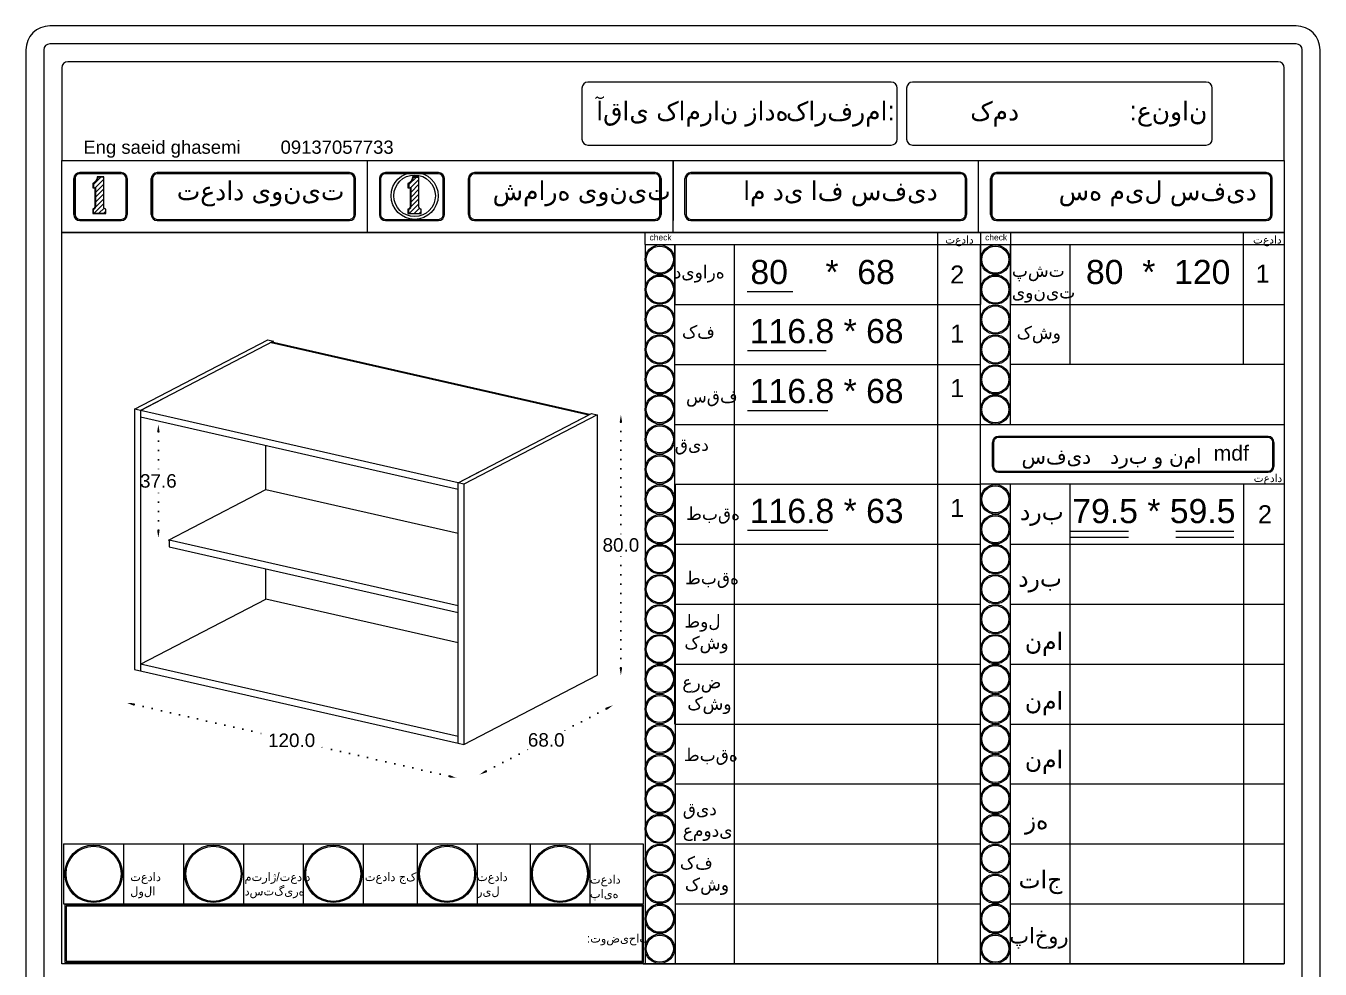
# Model space of a CAD drawing. Header units: inches. Extents: x 91 to 9019, y -381 to 2878.
# Drawn here: x 7148.4 to 7580.4, y 885.8 to 1200.6 of the extents above; entities that cross this region are included whole.
import ezdxf

# ---------------------------------------------------------------- set-up
doc = ezdxf.new("R2010")
doc.units = ezdxf.units.IN
doc.header["$MEASUREMENT"] = 0
doc.linetypes.add('ACAD_ISO07W100', pattern=[3, 0, -3])
doc.styles.get("Standard").update_dxf_attribs({"font": 'arial.ttf'})
doc.dimstyles.new('Copy of Standard', dxfattribs={"dimtxt": 4.5, "dimasz": 2.5, "dimexe": 0.18, "dimexo": 0.0625, "dimgap": 0.09, "dimtad": 0, "dimtih": 1, "dimtoh": 1, "dimdec": 1, "dimzin": 0, "dimdsep": 46, "dimtxsty": 'Standard', "dimcen": 0.09, "dimse1": 1, "dimse2": 1, "dimadec": 0, "dimazin": 0, "dimtfac": 1, "dimtdec": 1, "dimtix": 1, "dimtofl": 0, "dimtmove": 0, "dimatfit": 3, "dimfxl": 1, "dimtolj": 1, "dimtzin": 0, "dimarcsym": 0})

# ---------------------------------------------------------------- blocks, each defined once
blk = doc.blocks.new('*D151')
at = {"color": 0, "linetype": 'ACAD_ISO07W100', "lineweight": -2, "transparency": 16777216}
for p, q in [((7342.054258021484, 972.6455060193798), (7326.62534675423, 964.6279904244857)), ((7302.007121033736, 951.8353179400956), (7317.436032300991, 959.8528335349906))]:
    blk.add_line(p, q, dxfattribs=at)
at = {"color": 0, "transparency": 16777216}
for points in [[(7341.86213181212, 973.0152337986801), (7342.24638423085, 972.27577824008), (7344.272624697285, 973.7982632755693)], [(7301.814994824371, 952.2050457193959), (7302.199247243101, 951.4655901607957), (7299.788754357935, 950.6825606839066)]]:
    blk.add_solid(points, dxfattribs=at)
at = {"layer": 'Defpoints', "color": 0, "transparency": 16777216}
for p in [(7339.057829936814, 983.8336170811162, 105.7602461284727), (7294.573959597464, 960.7179144894535, 105.7602461284724), (7299.788754357935, 950.6825606839066)]:
    blk.add_point(p, dxfattribs=at)
at = {"color": 0, "lineweight": 20, "transparency": 16777216, "insert": (7322.03068952761, 962.2404119797379), "char_height": 4.5, "attachment_point": 5}
blk.add_mtext('\\A1;68.0', dxfattribs=at)
blk = doc.blocks.new('*D152')
at = {"color": 0, "linetype": 'ACAD_ISO07W100', "lineweight": -2, "transparency": 16777216}
for p, q in [((7184.512923944088, 974.0863541730309), (7229.596172827496, 963.8215171110123)), ((7289.605670005581, 950.1581781555672), (7244.522421122176, 960.4230152175851))]:
    blk.add_line(p, q, dxfattribs=at)
at = {"color": 0, "transparency": 16777216}
for points in [[(7184.605425823534, 974.4926231890904), (7184.420422064643, 973.680085156971), (7182.07530984773, 974.6413654497007)], [(7289.698171885026, 950.5644471716266), (7289.513168126135, 949.7519091395072), (7292.04328410194, 949.6031668788974)]]:
    blk.add_solid(points, dxfattribs=at)
at = {"layer": 'Defpoints', "color": 0, "transparency": 16777216}
for p in [(7184.605985343253, 985.7561130602569, 105.7602461284727), (7182.07530984773, 974.6413654497007), (7294.573959597464, 960.7179144894535, 105.7602461284724)]:
    blk.add_point(p, dxfattribs=at)
at = {"color": 0, "lineweight": 20, "transparency": 16777216, "insert": (7237.059296974835, 962.1222661642989), "char_height": 4.5, "attachment_point": 5}
blk.add_mtext('\\A1;120.0', dxfattribs=at)
blk = doc.blocks.new('*D153')
at = {"color": 0, "linetype": 'ACAD_ISO07W100', "lineweight": -2, "transparency": 16777216}
for p, q in [((7346.964794734098, 1068.28989760207), (7346.964794734098, 1029.699335786341)), ((7346.964794734098, 986.3336170811167), (7346.964794734098, 1024.924178896846))]:
    blk.add_line(p, q, dxfattribs=at)
at = {"color": 0, "transparency": 16777216}
for points in [[(7346.548128067431, 1068.28989760207), (7347.381461400765, 1068.28989760207), (7346.964794734098, 1070.78989760207)], [(7346.548128067431, 986.3336170811167), (7347.381461400765, 986.3336170811167), (7346.964794734098, 983.8336170811167)]]:
    blk.add_solid(points, dxfattribs=at)
at = {"layer": 'Defpoints', "color": 0, "transparency": 16777216}
for p in [(7339.057829936817, 1070.78989760207), (7346.964794734098, 1070.78989760207), (7339.057829936817, 983.8336170811167)]:
    blk.add_point(p, dxfattribs=at)
at = {"color": 0, "lineweight": 20, "transparency": 16777216, "insert": (7346.964794734096, 1027.311757341591), "char_height": 4.5, "attachment_point": 5}
blk.add_mtext('\\A1;80.0', dxfattribs=at)
blk = doc.blocks.new('*D157')
at = {"color": 0, "linetype": 'ACAD_ISO07W100', "lineweight": -2, "transparency": 16777216}
for p, q in [((7192.572781647297, 1065.095684082376), (7192.572781647297, 1051.07140753745)), ((7192.572781647297, 1032.268904525948), (7192.572781647297, 1046.293181070874))]:
    blk.add_line(p, q, dxfattribs=at)
at = {"color": 0, "transparency": 16777216}
for points in [[(7192.15611498063, 1065.095684082376), (7192.989448313964, 1065.095684082376), (7192.572781647297, 1067.595684082376)], [(7192.15611498063, 1032.268904525948), (7192.989448313964, 1032.268904525948), (7192.572781647297, 1029.768904525948)]]:
    blk.add_solid(points, dxfattribs=at)
at = {"layer": 'Defpoints', "color": 0, "transparency": 16777216}
for p in [(7192.474933319541, 1067.595684082376, 84.60819690277837), (7192.572781647297, 1067.595684082376), (7192.474933319541, 1029.768904525948, 84.60819690277837)]:
    blk.add_point(p, dxfattribs=at)
at = {"color": 0, "lineweight": 20, "transparency": 16777216, "insert": (7192.572781647295, 1048.68229430416), "char_height": 4.5, "attachment_point": 5}
blk.add_mtext('\\A1;37.6', dxfattribs=at)

msp = doc.modelspace()

# ---------------------------------------------------------------- hatches: boundary and pattern name
at = {"lineweight": 20}
h = msp.add_hatch(dxfattribs=at)
h.set_pattern_fill('ANSI31', color=256, scale=9.218650827886592, angle=9.032775295356387e-13)
h.set_pattern_definition([(45.00000000000089, (6425.093608996096, 1689.214058360792), (-0.8148213142237116, 0.8148213142236859), [])])
h.paths.add_polyline_path([(7174.859924636599, 1139.463460818051), (7174.769439919372, 1139.50631448228), (7174.684671408209, 1139.559589430475), (7174.606813839262, 1139.622534800021), (7174.536964545139, 1139.694263432381), (7174.476107989001, 1139.773764376808), (7174.425101889432, 1139.859917138787), (7174.384665131663, 1139.951507472397), (7174.355367635533, 1140.047244494025), (7174.337622322972, 1140.145778876206), (7174.331679298251, 1140.245721865189), (7174.331679298251, 1150.171278074999), (7172.469019905711, 1150.171278074999), (7172.441545184727, 1149.939361329001), (7172.394053367807, 1149.710702708581), (7172.326902600824, 1149.487026576951), (7172.240599281969, 1149.270019723322), (7172.135794242902, 1149.061318642458), (7172.013277840681, 1148.862497193531), (7171.873973997506, 1148.67505473131), (7171.718933233242, 1148.500404799204), (7171.54932474322, 1148.339864469443), (7171.366427581081, 1148.194644410744), (7171.171621013164, 1148.06583975841), (7170.966374117164, 1147.954421855677), (7170.966374117164, 1146.548192001274), (7171.371841126078, 1146.548192001274), (7171.680542892136, 1146.526084305732), (7171.680542892136, 1140.285055612386), (7171.667598074106, 1140.188598231298), (7171.644583743164, 1140.094036424782), (7171.611755002643, 1140.002418367195), (7171.569475744109, 1139.914759602785), (7171.518214613792, 1139.832031788847), (7171.458539817871, 1139.755151925345), (7171.391112824156, 1139.684972190389), (7171.316681030017, 1139.622270494228), (7171.236069477836, 1139.567741856476), (7171.150171709782, 1139.521990702131), (7171.059939863317, 1139.485524161807), (7170.966374117164, 1139.458746450416), (7170.966374117164, 1138.030408900471), (7175.052878894912, 1138.030408900471), (7175.052878894912, 1139.411277886099), (7174.954850258953, 1139.431632421757)])
h = msp.add_hatch(dxfattribs=at)
h.set_pattern_fill('ANSI31', color=256, scale=9.218650827886592, angle=9.032775295356387e-13)
h.set_pattern_definition([(45.00000000000089, (6530.317888262533, 1689.172634594582), (-0.8148213142237116, 0.8148213142236859), [])])
h.paths.add_polyline_path([(7280.084203903037, 1139.422037051841), (7279.993719185809, 1139.464890716069), (7279.908950674647, 1139.518165664265), (7279.831093105698, 1139.58111103381), (7279.761243811575, 1139.65283966617), (7279.700387255437, 1139.732340610598), (7279.649381155869, 1139.818493372577), (7279.608944398099, 1139.910083706186), (7279.579646901969, 1140.005820727816), (7279.561901589409, 1140.104355109995), (7279.555958564687, 1140.204298098979), (7279.555958564687, 1150.129854308788), (7277.693299172147, 1150.129854308788), (7277.665824451163, 1149.897937562791), (7277.618332634243, 1149.66927894237), (7277.551181867258, 1149.445602810741), (7277.464878548405, 1149.228595957112), (7277.36007350934, 1149.019894876248), (7277.237557107116, 1148.821073427321), (7277.09825326394, 1148.633630965099), (7276.943212499679, 1148.458981032994), (7276.773604009658, 1148.298440703232), (7276.590706847518, 1148.153220644533), (7276.395900279599, 1148.0244159922), (7276.1906533836, 1147.912998089466), (7276.1906533836, 1146.506768235063), (7276.596120392514, 1146.506768235063), (7276.904822158574, 1146.484660539521), (7276.904822158574, 1140.243631846175), (7276.891877340543, 1140.147174465088), (7276.868863009601, 1140.052612658571), (7276.83603426908, 1139.960994600984), (7276.793755010544, 1139.873335836575), (7276.74249388023, 1139.790608022636), (7276.682819084309, 1139.713728159134), (7276.615392090594, 1139.643548424179), (7276.540960296453, 1139.580846728018), (7276.46034874427, 1139.526318090265), (7276.374450976219, 1139.480566935921), (7276.284219129752, 1139.444100395596), (7276.1906533836, 1139.417322684204), (7276.1906533836, 1137.988985134261), (7280.277158161348, 1137.988985134261), (7280.277158161348, 1139.36985411989), (7280.179129525389, 1139.390208655546)])

# ---------------------------------------------------------------- linework, layer by layer
for p, q in [((7262.353712026641, 1131.61825227313), (7262.353712026641, 1155.61825227313)), ((7364.353712026641, 1131.61825227313), (7364.353712026641, 1155.61825227313)), ((7364.353712026641, 1155.61825227313), (7364.353712026641, 1135.61825227313)), ((7466.353712026641, 1131.61825227313), (7466.353712026641, 1155.61825227313)), ((7164.353712026641, 1137.61825227313), (7164.353712026641, 1149.61825227313)), ((7180.199876870614, 1151.61825227313), (7166.353712026641, 1151.61825227313)), ((7182.199876870614, 1149.61825227313), (7182.199876870614, 1137.61825227313)), ((7190.199876870614, 1137.61825227313), (7190.199876870614, 1149.61825227313)), ((7256.353712026641, 1151.61825227313), (7192.199876870614, 1151.61825227313)), ((7258.353712026641, 1137.61825227313), (7258.353712026641, 1149.61825227313)), ((7296.061690387469, 1137.61825227313), (7296.061690387469, 1149.61825227313)), ((7358.353712026641, 1151.61825227313), (7298.061690387469, 1151.61825227313)), ((7360.353712026641, 1149.61825227313), (7360.353712026641, 1137.61825227313)), ((7368.353712026641, 1137.61825227313), (7368.353712026641, 1149.61825227313)), ((7460.353712026641, 1151.61825227313), (7370.353712026641, 1151.61825227313)), ((7462.353712026641, 1149.61825227313), (7462.353712026641, 1137.61825227313)), ((7470.353712026641, 1137.61825227313), (7470.353712026641, 1149.61825227313)), ((7562.353712026641, 1151.61825227313), (7472.353712026641, 1151.61825227313)), ((7564.353712026641, 1137.61825227313), (7564.353712026641, 1149.61825227313)), ((7170.966374117164, 1147.954421855677), (7170.966374117164, 1146.548192001274)), ((7276.1906533836, 1147.912998089466), (7276.1906533836, 1146.506768235063)), ((7170.966374117164, 1138.030408900471), (7175.052878894912, 1138.030408900471)), ((7276.1906533836, 1137.988985134261), (7280.277158161348, 1137.988985134261)), ((7166.353712026641, 1135.61825227313), (7180.199876870614, 1135.61825227313)), ((7256.353712026641, 1135.61825227313), (7192.199876870614, 1135.61825227313)), ((7358.353712026641, 1135.61825227313), (7298.061690387469, 1135.61825227313)), ((7370.353712026641, 1135.61825227313), (7460.353712026641, 1135.61825227313)), ((7472.353712026641, 1135.61825227313), (7562.353712026641, 1135.61825227313)), ((7354.958975184505, 1131.582094789916), (7354.958975184505, 1127.582094789916)), ((7354.958975184505, 1127.582094789916), (7568.353712026641, 1127.582094789916)), ((7355.224975003192, 887.5820947899092), (7355.224975003192, 1127.582094789913)), ((7364.958975184505, 971.5820947899128), (7364.958975184505, 1127.582094789916)), ((7364.958975184505, 967.5820947899165), (7364.958975184505, 1127.582094789916)), ((7364.958975184505, 1127.582094789916), (7364.958975184505, 1107.582094789916)), ((7384.769357683283, 1127.582094789916), (7384.769357683283, 887.5820947899092)), ((7452.784616634628, 887.5820947899092), (7452.784616634628, 1131.582094789916)), ((7466.958975184505, 1131.582094789916), (7466.958975184505, 1107.582094789916)), ((7466.958975184505, 971.5820947899165), (7466.958975184505, 1127.582094789916)), ((7466.958975184505, 887.5820947899092), (7466.958975184505, 1127.582094789916)), ((7476.958975184505, 1131.582094789916), (7476.958975184505, 1107.582094789916)), ((7476.958975184505, 1087.582094789916), (7476.958975184505, 1127.582094789916)), ((7476.958975184505, 1067.582094789916), (7476.958975184505, 1127.582094789916)), ((7476.958975184505, 1067.582094789916), (7476.958975184505, 1127.582094789916)), ((7476.958975184505, 1127.582094789916), (7476.958975184505, 1107.582094789916)), ((7496.769357683283, 1127.582094789916), (7496.769357683283, 1087.582094789916)), ((7554.74052919299, 1087.582094789916), (7554.74052919299, 1131.582094789916)), ((7554.740529193039, 1087.582094789916), (7554.740529193039, 1131.582094789916)), ((7389.055817626439, 1111.974477647776), (7404.385199179233, 1111.974477647776)), ((7364.958975184505, 1107.582094789916), (7466.958975184505, 1107.582094789916)), ((7476.958975184505, 1107.582094789916), (7568.353712026641, 1107.582094789916)), ((7229.089855682603, 1095.828096172872, 105.7602461284731), (7231.044841891566, 1095.382972642725, 105.7602461284727)), ((7389.180100467573, 1092.248065805821), (7415.520841879785, 1092.248065805821)), ((7364.958975184505, 1087.582094789916), (7466.958975184505, 1087.582094789916)), ((7568.353712026641, 1087.582094789916), (7476.958975184505, 1087.582094789916)), ((7568.353712026641, 1087.582094789916), (7548.958975184505, 1087.582094789916)), ((7389.180100467573, 1072.248065805821), (7416.006547199482, 1072.248065805821)), ((7364.958975184505, 1067.582094789916), (7568.353712026641, 1067.582094789916)), ((7562.958975184505, 1063.582094789916), (7472.958975184505, 1063.582094789916)), ((7470.958975184505, 1053.582094789916), (7470.958975184505, 1061.582094789916)), ((7564.958975184505, 1061.582094789916), (7564.958975184505, 1053.582094789916)), ((7564.958975184536, 1061.582094789916), (7564.958975184536, 1053.582094789916)), ((7562.958975184505, 1051.582094789916), (7472.958975184505, 1051.582094789916)), ((7364.958975184505, 1047.582094789916), (7466.958975184505, 1047.582094789916)), ((7365.224975003192, 887.5820947899092), (7365.224975003192, 1047.582094789913)), ((7568.353712026641, 1047.582094789916), (7466.958975184505, 1047.582094789916)), ((7476.958975184505, 887.5820947899128), (7476.958975184505, 1047.582094789916)), ((7496.769357683283, 1047.582094789916), (7496.769357683283, 947.5820947899165)), ((7554.74052919299, 1047.582094789916), (7554.74052919299, 887.5820947899092)), ((7196.198410649908, 1028.947736775284, 105.7602461284732), (7196.198410649908, 1026.746311951969, 105.7602461284729)), ((7389.180100467574, 1032.248065805821), (7416.006547199483, 1032.248065805821)), ((7497.048760494243, 1031.974477647778), (7516.385199179233, 1031.974477647777)), ((7497.048760494239, 1029.957211903148), (7516.385199179233, 1029.957211903148)), ((7532.223090123789, 1031.974477647778), (7551.559528808779, 1031.974477647777)), ((7532.223090123785, 1029.957211903148), (7551.559528808779, 1029.957211903148)), ((7364.958975184505, 1027.582094789916), (7466.958975184505, 1027.582094789916)), ((7364.958975184505, 1027.582094789916), (7384.769357683283, 1027.582094789916)), ((7364.958975184505, 1027.582094789913), (7466.958975184505, 1027.582094789913)), ((7433.47182272622, 1027.582094789916), (7466.958975184505, 1027.582094789916)), ((7476.958975184505, 1027.582094789916), (7568.353712026641, 1027.582094789916)), ((7496.769357683283, 1027.582094789916), (7496.769357683283, 927.5820947899128)), ((7364.958975184505, 1007.582094789916), (7384.769357683283, 1007.582094789916)), ((7364.958975184505, 1007.582094789913), (7466.958975184505, 1007.582094789916)), ((7476.958975184505, 1007.582094789916), (7568.353712026641, 1007.582094789916)), ((7476.958975184505, 1007.582094789916), (7568.353712026641, 1007.582094789916)), ((7496.769357683283, 1007.582094789913), (7496.769357683283, 907.5820947899128)), ((7364.958975184505, 987.5820947899128), (7466.958975184505, 987.5820947899128)), ((7476.958975184505, 987.5820947899128), (7568.353712026641, 987.5820947899128)), ((7496.769357683283, 987.5820947899128), (7496.769357683283, 887.5820947899128)), ((7364.958975184505, 967.5820947899128), (7466.958975184505, 967.5820947899128)), ((7452.784616634628, 967.5820947899165), (7466.958975184505, 967.5820947899165)), ((7476.958975184505, 967.5820947899165), (7568.353712026641, 967.5820947899165)), ((7364.958975184505, 947.5820947899128), (7466.958975184505, 947.5820947899128)), ((7452.784616634628, 947.5820947899128), (7466.958975184505, 947.5820947899128)), ((7476.958975184505, 947.5820947899128), (7568.353712026641, 947.5820947899128)), ((7476.958975184505, 947.5820947899128), (7568.353712026641, 947.5820947899165)), ((7160.958975184505, 927.5820947899128), (7354.340358305635, 927.5820947899165)), ((7160.958975184505, 927.5820947899128), (7160.958975184505, 907.5820947899128)), ((7180.958975184505, 927.5820947899128), (7180.958975184505, 907.5820947899128)), ((7200.958975184505, 927.5820947899128), (7200.958975184505, 907.5820947899128)), ((7220.958975184505, 927.5820947899165), (7220.958975184505, 907.5820947899128)), ((7240.958975184505, 927.5820947899165), (7240.958975184505, 907.5820947899128)), ((7260.958975184505, 927.5820947899128), (7260.958975184505, 907.5820947899128)), ((7278.949002339767, 927.5820947899128), (7278.949002339767, 907.5820947899128)), ((7298.949002339767, 927.5820947899128), (7298.949002339767, 907.5820947899128)), ((7316.629808534199, 927.5820947899128), (7316.629808534199, 907.5820947899128)), ((7336.629808534199, 927.5820947899165), (7336.629808534199, 907.5820947899128)), ((7354.340358305635, 927.5820947899128), (7354.340358305635, 907.5820947899092)), ((7354.340358305635, 927.5820947899165), (7354.340358305635, 907.5820947899128)), ((7364.958975184505, 927.5820947899128), (7466.958975184505, 927.5820947899128)), ((7364.958975184505, 927.5820947899128), (7466.958975184505, 927.5820947899128)), ((7452.784616634628, 927.5820947899128), (7466.958975184505, 927.5820947899128)), ((7476.958975184505, 927.5820947899128), (7568.353712026641, 927.5820947899128)), ((7476.958975184505, 927.5820947899128), (7568.353712026641, 927.5820947899128)), ((7160.958975184505, 907.5820947899128), (7354.340358305635, 907.5820947899128)), ((7364.958975184505, 907.5820947899092), (7466.958975184505, 907.5820947899128)), ((7364.958975184505, 907.5820947899092), (7466.958975184505, 907.5820947899092)), ((7452.784616634628, 907.5820947899128), (7466.958975184505, 907.5820947899128)), ((7476.958975184505, 907.5820947899092), (7568.353712026641, 907.5820947899092)), ((7476.958975184505, 907.5820947899128), (7568.353712026641, 907.5820947899128)), ((7354.353712026641, 887.5820947899165), (7160.353712026641, 887.5820947899165)), ((7354.353712026641, 887.5820947899128), (7466.353712026641, 887.5820947899128)), ((7354.353712026641, 887.5820947899128), (7568.353712026641, 887.5820947899165)), ((7354.958975184505, 887.5820947899092), (7466.958975184505, 887.5820947899092))]:
    msp.add_line(p, q, dxfattribs=at)
at = {"linetype": 'Continuous', "lineweight": 20, "extrusion": (2.775557561562891e-16, 0.9389806015033597, 0.3439701004453568)}
for p, q in [((7184.605985343253, 1072.712393581211, 105.7602461284728), (7229.089855682603, 1095.828096172872, 105.7602461284731)), ((7231.044841891566, 1095.382972642725, 105.7602461284727), (7186.560971552215, 1072.267270051063, 105.7602461284726)), ((7336.294046085313, 1070.814735630551, 105.7602461284733), (7230.236044249032, 1094.962687141058, 105.7602461284732)), ((7230.236044249032, 1094.962687141058, 105.760246128473), (7336.294046085313, 1070.814735630551, 105.7602461284732)), ((7230.478683541791, 1095.088772791558, 105.7602461284728), (7336.536685378072, 1070.94082128105, 105.7602461284727)), ((7186.560971552215, 1072.267270051063, 105.7602461284733), (7193.840150335018, 1076.049839566062, 105.7602461284732)), ((7186.560971552215, 1072.267270051063, 105.7602461284731), (7184.605985343253, 1072.712393581211, 105.7602461284729)), ((7184.605985343253, 1072.712393581211, 105.7602461284728), (7184.605985343253, 985.7561130602571, 105.7602461284727)), ((7186.560971552215, 1072.267270051063, 105.7602461284731), (7186.560971552215, 985.3109895301095, 105.760246128473)), ((7292.618973388497, 1048.119318540555, 105.7602461284732), (7186.560971552215, 1072.267270051063, 105.7602461284734)), ((7186.560971552215, 1072.267270051063, 105.7602461284733), (7186.560971552215, 1070.065845227748, 105.7602461284732)), ((7186.560971552215, 1070.065845227748, 105.7602461284731), (7292.618973388497, 1045.91789371724, 105.7602461284729)), ((7292.618973388497, 1048.119318540555, 105.760246128473), (7337.102843727851, 1071.235021132217, 105.7602461284731)), ((7339.057829936814, 1070.78989760207, 105.7602461284728), (7294.573959597463, 1047.674195010408, 105.7602461284727)), ((7329.014867302511, 1067.032166115551, 105.7602461284729), (7336.294046085313, 1070.814735630551, 105.760246128473)), ((7336.536685378072, 1070.94082128105, 105.7602461284727), (7336.294046085313, 1070.814735630551, 105.760246128473)), ((7337.102843727851, 1071.235021132217, 105.7602461284728), (7339.057829936814, 1070.78989760207, 105.7602461284727)), ((7339.057829936814, 1070.78989760207, 105.7602461284728), (7339.057829936814, 983.8336170811162, 105.760246128473)), ((7228.433031122097, 1045.842572433231, 105.7602461284726), (7228.433031122098, 1060.532151903038, 105.7602461284727)), ((7292.618973388497, 1048.119318540555, 105.7602461284732), (7299.898152171299, 1051.901888055554, 105.7602461284732)), ((7196.005239989957, 1028.99171908354, 105.7602461284732), (7228.433031122097, 1045.842572433231, 105.7602461284728)), ((7228.433031122098, 1045.842572433231, 105.7602461284728), (7292.618973388497, 1031.228314247434, 105.7602461284729)), ((7294.573959597463, 1047.674195010408, 105.7602461284728), (7292.618973388497, 1048.119318540555, 105.7602461284731)), ((7292.6189733885, 961.1630380196011, 105.7602461284729), (7292.618973388497, 1048.119318540555, 105.7602461284727)), ((7292.618973388497, 1045.91789371724, 105.7602461284729), (7292.618973388497, 1048.119318540555, 105.760246128473)), ((7294.573959597463, 1047.674195010408, 105.7602461284728), (7294.573959597463, 960.7179144894535, 105.760246128473)), ((7186.560971552215, 1030.990554613902, 105.7602461284732), (7186.560971552215, 1028.789129790586, 105.760246128473)), ((7292.618973388499, 1006.994097886051, 105.760246128473), (7196.198410649908, 1028.947736775284, 105.7602461284732)), ((7196.198410649908, 1026.746311951969, 105.7602461284729), (7292.618973388499, 1004.792673062737, 105.7602461284727)), ((7228.433031122098, 1009.270909478376, 105.7602461284725), (7228.433031122096, 1019.406931248534, 105.7602461284725)), ((7186.560971552215, 987.5124143534249, 105.760246128473), (7228.433031122098, 1009.270909478376, 105.7602461284725)), ((7292.6189733885, 994.6566512925783, 105.7602461284728), (7228.433031122098, 1009.270909478375, 105.7602461284729)), ((7184.605985343253, 985.7561130602571, 105.7602461284727), (7292.618973388497, 961.1630380196011, 105.7602461284724)), ((7292.618973388497, 963.3644628429156, 105.7602461284733), (7186.560971552215, 987.512414353424, 105.7602461284734)), ((7294.573959597463, 960.7179144894535, 105.7602461284726), (7339.057829936814, 983.8336170811162, 105.7602461284727)), ((7292.618973388497, 961.163038019602, 105.7602461284727), (7294.573959597463, 960.7179144894535, 105.7602461284724))]:
    msp.add_line(p, q, dxfattribs=at)
at = {"lineweight": 20}
for points in [[(7156.353712026641, 594.5840999802058), (7572.353712026641, 594.5840999802058, 0.4142135623730951), (7580.353712026641, 602.5840999802058), (7580.353712026641, 1192.584099980206, 0.4142135623730951), (7572.353712026641, 1200.584099980206), (7156.353712026641, 1200.584099980206, 0.4142135623730951), (7148.353712026641, 1192.584099980206), (7148.353712026641, 602.5840999802058, 0.4142135623730951)], [(7572.353712026641, 600.5840999802058, 0.4142135623730951), (7574.353712026641, 602.5840999802058), (7574.353712026641, 1192.584099980206, 0.414213562373095), (7572.353712026641, 1194.584099980206), (7156.353712026641, 1194.584099980206, 0.414213562373095), (7154.353712026641, 1192.584099980206), (7154.353712026641, 602.5840999802058, 0.414213562373095), (7156.353712026641, 600.5840999802058)], [(7439.203423280749, 1179.83036687506, 0.4142135623730951), (7437.203423280749, 1181.83036687506), (7335.961628657649, 1181.83036687506, 0.4142135623730951), (7333.961628657649, 1179.83036687506), (7333.961628657649, 1162.79286687506, 0.4142135623730951), (7335.961628657649, 1160.79286687506), (7437.203423280749, 1160.79286687506, 0.4142135623730951), (7439.203423280749, 1162.79286687506)], [(7444.336628657649, 1160.79286687506), (7542.336628657649, 1160.79286687506, 0.414213562373095), (7544.336628657649, 1162.79286687506), (7544.336628657649, 1179.83036687506, 0.414213562373095), (7542.336628657649, 1181.83036687506), (7444.336628657649, 1181.83036687506, 0.4142135623730951), (7442.336628657649, 1179.83036687506), (7442.336628657649, 1162.79286687506, 0.414213562373095)], [(7544.336628657649, 1179.83036687506, 0.4142135623730951), (7542.336628657649, 1181.83036687506), (7444.336628657649, 1181.83036687506, 0.4142135623730951), (7442.336628657649, 1179.83036687506), (7442.336628657649, 1162.79286687506, 0.4142135623730951), (7444.336628657649, 1160.79286687506), (7542.336628657649, 1160.79286687506, 0.4142135623730951), (7544.336628657649, 1162.79286687506)], [(7182.199876870614, 1149.61825227313, 0.4142135623730951), (7180.199876870614, 1151.61825227313), (7166.353712026641, 1151.61825227313, 0.4142135623730951), (7164.353712026641, 1149.61825227313), (7164.353712026641, 1137.61825227313, 0.4142135623730951), (7166.353712026641, 1135.61825227313), (7180.199876870614, 1135.61825227313, 0.4142135623730951), (7182.199876870614, 1137.61825227313)], [(7181.799876870617, 1149.61825227313, 0.4142135623730827), (7180.199876870614, 1151.21825227313), (7166.353712026641, 1151.21825227313, 0.4142135623730827), (7164.753712026642, 1149.61825227313), (7164.753712026642, 1137.61825227313, 0.4142135623730827), (7166.353712026641, 1136.018252273129), (7180.199876870614, 1136.018252273129, 0.4142135623730827), (7181.799876870617, 1137.61825227313)], [(7258.353712026641, 1149.61825227313, 0.4142135623730951), (7256.353712026641, 1151.61825227313), (7192.199876870614, 1151.61825227313, 0.4142135623730951), (7190.199876870614, 1149.61825227313), (7190.199876870614, 1137.61825227313, 0.4142135623730951), (7192.199876870614, 1135.61825227313), (7256.353712026641, 1135.61825227313, 0.4142135623730951), (7258.353712026641, 1137.61825227313)], [(7257.953712026643, 1149.61825227313, 0.4142135623730827), (7256.353712026641, 1151.21825227313), (7192.199876870614, 1151.21825227313, 0.4142135623730827), (7190.599876870616, 1149.61825227313), (7190.599876870616, 1137.61825227313, 0.4142135623730827), (7192.199876870614, 1136.018252273129), (7256.353712026641, 1136.018252273129, 0.4142135623730827), (7257.953712026643, 1137.61825227313)], [(7288.061690387469, 1149.61825227313, 0.4142135623730951), (7286.061690387469, 1151.61825227313), (7268.353712026641, 1151.61825227313, 0.4142135623730951), (7266.353712026641, 1149.61825227313), (7266.353712026641, 1137.61825227313, 0.4142135623730909), (7268.353712026641, 1135.61825227313), (7286.061690387469, 1135.61825227313, 0.4142135623730992), (7288.061690387469, 1137.61825227313)], [(7287.661690387471, 1149.61825227313, 0.4142135623730827), (7286.061690387469, 1151.21825227313), (7268.353712026641, 1151.21825227313, 0.4142135623730827), (7266.753712026642, 1149.61825227313), (7266.753712026642, 1137.61825227313, 0.4142135623730827), (7268.353712026641, 1136.018252273129), (7286.061690387469, 1136.018252273129, 0.4142135623731034), (7287.661690387471, 1137.61825227313)], [(7360.353712026641, 1149.61825227313, 0.4142135623730951), (7358.353712026641, 1151.61825227313), (7298.061690387469, 1151.61825227313, 0.4142135623730951), (7296.061690387469, 1149.61825227313), (7296.061690387469, 1137.61825227313, 0.4142135623730971), (7298.061690387469, 1135.61825227313), (7358.353712026641, 1135.61825227313, 0.4142135623730929), (7360.353712026641, 1137.61825227313)], [(7359.953712026643, 1149.61825227313, 0.4142135623730827), (7358.353712026641, 1151.21825227313), (7298.061690387469, 1151.21825227313, 0.4142135623730827), (7296.46169038747, 1149.61825227313), (7296.46169038747, 1137.61825227313, 0.4142135623730827), (7298.061690387469, 1136.018252273129), (7358.353712026641, 1136.018252273129, 0.4142135623730827), (7359.953712026643, 1137.61825227313)], [(7461.953712026643, 1149.61825227313, 0.4142135623730827), (7460.353712026641, 1151.218252273129), (7370.353712026641, 1151.218252273129, 0.4142135623730827), (7368.753712026642, 1149.61825227313), (7368.753712026642, 1137.61825227313, 0.4142135623730827), (7370.353712026641, 1136.018252273129), (7460.353712026641, 1136.018252273129, 0.4142135623731034), (7461.95371202664, 1137.61825227313)], [(7564.353712026641, 1149.61825227313, 0.414213562373106), (7562.353712026641, 1151.61825227313), (7472.353712026641, 1151.61825227313, 0.4142135623730951), (7470.353712026641, 1149.61825227313), (7470.353712026641, 1137.61825227313, 0.4142135623730951), (7472.353712026641, 1135.61825227313), (7562.353712026641, 1135.61825227313, 0.414213562373084), (7564.353712026641, 1137.61825227313)], [(7563.953712026643, 1149.61825227313, 0.4142135623730827), (7562.353712026641, 1151.218252273129), (7472.353712026641, 1151.218252273129, 0.4142135623730827), (7470.753712026642, 1149.61825227313), (7470.753712026642, 1137.61825227313, 0.4142135623730827), (7472.353712026641, 1136.018252273129), (7562.353712026641, 1136.018252273129, 0.4142135623731034), (7563.95371202664, 1137.61825227313)], [(7564.958975184505, 1061.582094789916, 0.4142135623730945), (7562.958975184505, 1063.582094789916), (7472.958975184505, 1063.582094789916, 0.4142135623730951), (7470.958975184505, 1061.582094789916), (7470.958975184505, 1053.582094789916, 0.414213562373095), (7472.958975184505, 1051.582094789916), (7562.958975184505, 1051.582094789916, 0.4142135623730951), (7564.958975184505, 1053.582094789916)], [(7564.558975184482, 1061.582094789916, 0.4142135623730827), (7562.958975184505, 1063.182094789915), (7472.958975184505, 1063.182094789915, 0.4142135623730827), (7471.358975184528, 1061.582094789916), (7471.358975184528, 1053.582094789916, 0.4142135623730827), (7472.958975184505, 1051.982094789914), (7562.958975184505, 1051.982094789914, 0.4142135623730827), (7564.558975184482, 1053.582094789916)]]:
    msp.add_lwpolyline(points, format="xyb", close=True, dxfattribs=at)
for points in [[(7568.353712026641, 1155.61825227313), (7568.353712026641, 1186.584099980206, 0.414213562373095), (7566.353712026641, 1188.584099980206), (7162.353712026641, 1188.584099980206, 0.414213562373095), (7160.353712026641, 1186.584099980206), (7160.353712026641, 1155.61825227313)], [(7439.203423280749, 1179.83036687506, 0.4142135623730951), (7437.203423280749, 1181.83036687506), (7335.961628657649, 1181.83036687506, 0.414213562373095), (7333.961628657649, 1179.83036687506), (7333.961628657649, 1162.79286687506, 0.414213562373095), (7335.961628657649, 1160.79286687506), (7437.203423280749, 1160.79286687506, 0.414213562373095), (7439.203423280749, 1162.79286687506), (7439.203423280749, 1179.83036687506)]]:
    msp.add_lwpolyline(points, format="xyb", dxfattribs=at)
for points in [[(7160.353712026641, 1155.61825227313), (7568.353712026641, 1155.61825227313), (7568.353712026641, 1131.582094789916), (7160.353712026641, 1131.582094789916)], [(7160.353712026641, 1131.582094789916), (7568.353712026641, 1131.582094789916), (7568.353712026641, 887.5820947899138), (7160.353712026641, 887.5820947899138)], [(7354.558975184482, 907.182094789915), (7161.358975184528, 907.1820947899114), (7161.358975184528, 887.9820947899143), (7354.558975184482, 887.9820947899143)], [(7354.158975184459, 906.7820947899136), (7161.758975184552, 906.7820947899136), (7161.758975184552, 888.3820947899158), (7354.158975184459, 888.3820947899158)]]:
    msp.add_lwpolyline(points, close=True, dxfattribs=at)
for points in [[(7170.650641529417, 1137.968878692779), (7175.052878894912, 1137.968878692779), (7175.052878894912, 1138.030408900471), (7175.052878894912, 1139.4112778861), (7174.954850258953, 1139.431632421757), (7174.859924636599, 1139.463460818051), (7174.769439919372, 1139.50631448228), (7174.684671408209, 1139.559589430476), (7174.606813839262, 1139.622534800022), (7174.536964545139, 1139.694263432381), (7174.476107989001, 1139.773764376809), (7174.425101889432, 1139.859917138787), (7174.384665131663, 1139.951507472398), (7174.355367635533, 1140.047244494025), (7174.337622322972, 1140.145778876206), (7174.331679298251, 1140.24572186519), (7174.331679298251, 1150.171278074999), (7174.331679298251, 1150.229271836004), (7172.168080508272, 1150.229271836004), (7172.140335305197, 1149.995071924815), (7172.092375942637, 1149.764162214675), (7172.024564092328, 1149.538284044743), (7171.937411137831, 1149.319140810265), (7171.83157431809, 1149.108385116911), (7171.707851771032, 1148.907606318119), (7171.567176514662, 1148.718318529449), (7171.410609410963, 1148.541949210312), (7171.239331165707, 1148.379828399196), (7171.054633424515, 1148.233178683568), (7170.857909032282, 1148.103105980075), (7170.650641529417, 1147.990591194595), (7170.650641529417, 1146.548192001274), (7170.966374117164, 1146.548192001274), (7171.371841126078, 1146.548192001274), (7171.371841126078, 1140.24572186519), (7171.358768869395, 1140.148314884133), (7171.335527967844, 1140.052822139127), (7171.302376036179, 1139.96030212356), (7171.259680548403, 1139.871780379469), (7171.207914764454, 1139.788238129883), (7171.147652484364, 1139.710601402415), (7171.079561687933, 1139.639730764664), (7171.004397130491, 1139.576411785221), (7170.922991976757, 1139.521346326002), (7170.836248565611, 1139.475144762428), (7170.745128408082, 1139.438319217689), (7170.650641529417, 1139.4112778861), (7170.650641529417, 1137.968878692779), (7170.966374117164, 1138.030408900471), (7170.966374117164, 1139.458746450416), (7171.059939863317, 1139.485524161807), (7171.150171709782, 1139.521990702132), (7171.236069477836, 1139.567741856476), (7171.316681030017, 1139.622270494228), (7171.391112824156, 1139.684972190389), (7171.458539817871, 1139.755151925346), (7171.518214613792, 1139.832031788847), (7171.569475744109, 1139.914759602786), (7171.611755002643, 1140.002418367195), (7171.644583743164, 1140.094036424782), (7171.667598074106, 1140.188598231298), (7171.680542892136, 1140.285055612386), (7171.680542892136, 1146.526084305732), (7171.371841126078, 1146.548192001274)], [(7170.650641529417, 1147.990591194595), (7170.966374117164, 1147.954421855677), (7171.171621013164, 1148.065839758411), (7171.366427581081, 1148.194644410744), (7171.54932474322, 1148.339864469443), (7171.718933233242, 1148.500404799204), (7171.873973997506, 1148.67505473131), (7172.013277840681, 1148.862497193531), (7172.135794242902, 1149.061318642458), (7172.240599281969, 1149.270019723322), (7172.326902600824, 1149.487026576951), (7172.394053367807, 1149.710702708581), (7172.441545184727, 1149.939361329001), (7172.469019905711, 1150.171278074999)], [(7172.168080508272, 1150.229271836004), (7172.469019905711, 1150.171278074999), (7174.331679298251, 1150.171278074999)], [(7275.874920795854, 1137.92745492657), (7280.277158161348, 1137.92745492657), (7280.277158161348, 1137.988985134261), (7280.277158161348, 1139.36985411989), (7280.179129525389, 1139.390208655546), (7280.084203903037, 1139.422037051841), (7279.993719185809, 1139.464890716069), (7279.908950674647, 1139.518165664265), (7279.831093105698, 1139.58111103381), (7279.761243811575, 1139.65283966617), (7279.700387255437, 1139.732340610598), (7279.649381155869, 1139.818493372577), (7279.608944398099, 1139.910083706186), (7279.579646901969, 1140.005820727816), (7279.561901589409, 1140.104355109995), (7279.555958564687, 1140.204298098979), (7279.555958564687, 1150.129854308788), (7279.555958564687, 1150.187848069794), (7277.392359774708, 1150.187848069794), (7277.364614571633, 1149.953648158605), (7277.316655209071, 1149.722738448464), (7277.248843358761, 1149.496860278532), (7277.161690404267, 1149.277717044054), (7277.055853584526, 1149.066961350701), (7276.932131037468, 1148.866182551908), (7276.791455781097, 1148.676894763239), (7276.634888677397, 1148.500525444102), (7276.463610432143, 1148.338404632986), (7276.278912690951, 1148.191754917357), (7276.082188298717, 1148.061682213865), (7275.874920795854, 1147.949167428385), (7275.874920795854, 1146.506768235063), (7276.1906533836, 1146.506768235063), (7276.596120392514, 1146.506768235063), (7276.596120392514, 1140.204298098979), (7276.583048135831, 1140.106891117922), (7276.559807234279, 1140.011398372917), (7276.526655302617, 1139.91887835735), (7276.483959814838, 1139.830356613259), (7276.43219403089, 1139.746814363674), (7276.371931750799, 1139.669177636205), (7276.303840954371, 1139.598306998454), (7276.228676396927, 1139.534988019011), (7276.147271243191, 1139.479922559792), (7276.060527832048, 1139.433720996217), (7275.969407674517, 1139.39689545148), (7275.874920795854, 1139.36985411989), (7275.874920795854, 1137.92745492657), (7276.1906533836, 1137.988985134261), (7276.1906533836, 1139.417322684204), (7276.284219129752, 1139.444100395598), (7276.374450976219, 1139.480566935923), (7276.46034874427, 1139.526318090265), (7276.540960296453, 1139.580846728018), (7276.615392090594, 1139.643548424179), (7276.682819084309, 1139.713728159134), (7276.74249388023, 1139.790608022638), (7276.793755010544, 1139.873335836575), (7276.83603426908, 1139.960994600984), (7276.868863009601, 1140.052612658571), (7276.891877340543, 1140.147174465088), (7276.904822158574, 1140.243631846176), (7276.904822158574, 1146.484660539523), (7276.596120392514, 1146.506768235063)], [(7275.874920795854, 1147.949167428385), (7276.1906533836, 1147.912998089466), (7276.395900279599, 1148.0244159922), (7276.590706847518, 1148.153220644533), (7276.773604009658, 1148.298440703232), (7276.943212499679, 1148.458981032994), (7277.09825326394, 1148.633630965099), (7277.237557107116, 1148.821073427321), (7277.36007350934, 1149.019894876248), (7277.464878548405, 1149.228595957112), (7277.551181867258, 1149.445602810741), (7277.618332634243, 1149.66927894237), (7277.665824451163, 1149.897937562791), (7277.693299172147, 1150.129854308788)], [(7277.392359774708, 1150.187848069794), (7277.693299172147, 1150.129854308788), (7279.555958564687, 1150.129854308788)]]:
    msp.add_lwpolyline(points, dxfattribs=at)
for centre, radius in [((7278.105997275145, 1143.87621260834), 7.857960335210469), ((7278.105997275145, 1143.87621260834), 6.93609525242181), ((7359.958975184505, 1122.582094789916), 4.91577021495541), ((7359.958975184505, 1122.582094789916), 4.51577021495541), ((7471.958975184505, 1122.582094789916), 4.91577021495541), ((7471.958975184505, 1122.582094789916), 4.51577021495541), ((7359.958975184505, 1112.582094789916), 4.91577021495541), ((7359.958975184505, 1112.582094789916), 4.51577021495541), ((7471.958975184505, 1112.582094789916), 4.91577021495541), ((7471.958975184505, 1112.582094789916), 4.51577021495541), ((7359.958975184505, 1102.582094789916), 4.91577021495541), ((7359.958975184505, 1102.582094789916), 4.51577021495541), ((7471.958975184505, 1102.582094789916), 4.91577021495541), ((7471.958975184505, 1102.582094789916), 4.51577021495541), ((7359.958975184505, 1092.582094789916), 4.91577021495541), ((7471.958975184505, 1092.582094789916), 4.91577021495541), ((7359.958975184505, 1092.582094789916), 4.51577021495541), ((7471.958975184505, 1092.582094789916), 4.51577021495541), ((7359.958975184505, 1082.582094789916), 4.91577021495541), ((7359.958975184505, 1082.582094789916), 4.51577021495541), ((7471.958975184505, 1082.582094789916), 4.91577021495541), ((7471.958975184505, 1082.582094789916), 4.51577021495541), ((7359.958975184505, 1072.582094789916), 4.91577021495541), ((7359.958975184505, 1072.582094789916), 4.51577021495541), ((7471.958975184505, 1072.582094789916), 4.91577021495541), ((7471.958975184505, 1072.582094789916), 4.51577021495541), ((7359.958975184505, 1062.582094789916), 4.91577021495541), ((7359.958975184505, 1062.582094789916), 4.51577021495541), ((7359.958975184505, 1052.582094789916), 4.91577021495541), ((7359.958975184505, 1052.582094789916), 4.51577021495541), ((7359.958975184505, 1042.582094789916), 4.91577021495541), ((7359.958975184505, 1042.582094789916), 4.51577021495541), ((7471.958975184505, 1042.582094789916), 4.91577021495541), ((7471.958975184505, 1042.582094789916), 4.51577021495541), ((7359.958975184505, 1032.582094789916), 4.91577021495541), ((7359.958975184505, 1032.582094789916), 4.51577021495541), ((7471.958975184505, 1032.582094789916), 4.91577021495541), ((7471.958975184505, 1032.582094789916), 4.51577021495541), ((7359.958975184505, 1022.582094789916), 4.91577021495541), ((7359.958975184505, 1022.582094789916), 4.51577021495541), ((7471.958975184505, 1022.582094789916), 4.91577021495541), ((7471.958975184505, 1022.582094789916), 4.51577021495541), ((7359.958975184505, 1012.582094789916), 4.91577021495541), ((7359.958975184505, 1012.582094789916), 4.51577021495541), ((7471.958975184505, 1012.582094789916), 4.91577021495541), ((7471.958975184505, 1012.582094789916), 4.51577021495541), ((7359.958975184505, 1002.582094789916), 4.91577021495541), ((7359.958975184505, 1002.582094789916), 4.51577021495541), ((7471.958975184505, 1002.582094789916), 4.91577021495541), ((7471.958975184505, 1002.582094789916), 4.51577021495541), ((7359.958975184505, 992.5820947899165), 4.91577021495541), ((7359.958975184505, 992.5820947899165), 4.51577021495541), ((7471.958975184505, 992.5820947899165), 4.91577021495541), ((7471.958975184505, 992.5820947899165), 4.51577021495541), ((7359.958975184505, 982.5820947899128), 4.91577021495541), ((7359.958975184505, 982.5820947899128), 4.51577021495541), ((7471.958975184505, 982.5820947899165), 4.91577021495541), ((7471.958975184505, 982.5820947899165), 4.51577021495541), ((7359.958975184505, 972.5820947899165), 4.91577021495541), ((7359.958975184505, 972.5820947899165), 4.51577021495541), ((7471.958975184505, 972.5820947899165), 4.91577021495541), ((7471.958975184505, 972.5820947899165), 4.51577021495541), ((7359.958975184505, 962.5820947899165), 4.91577021495541), ((7359.958975184505, 962.5820947899165), 4.51577021495541), ((7471.958975184505, 962.5820947899165), 4.91577021495541), ((7471.958975184505, 962.5820947899165), 4.51577021495541), ((7359.958975184505, 952.5820947899165), 4.91577021495541), ((7359.958975184505, 952.5820947899165), 4.51577021495541), ((7471.958975184505, 952.5820947899165), 4.91577021495541), ((7471.958975184505, 952.5820947899165), 4.51577021495541), ((7359.958975184505, 942.5820947899128), 4.91577021495541), ((7359.958975184505, 942.5820947899128), 4.51577021495541), ((7471.958975184505, 942.5820947899165), 4.91577021495541), ((7471.958975184505, 942.5820947899165), 4.51577021495541), ((7359.958975184505, 932.5820947899165), 4.91577021495541), ((7471.958975184505, 932.5820947899165), 4.91577021495541), ((7359.958975184505, 932.5820947899165), 4.51577021495541), ((7471.958975184505, 932.5820947899165), 4.51577021495541), ((7170.958975184505, 917.5820947899128), 9.600000000000454), ((7170.958975184505, 917.5820947899128), 9.200000000000454), ((7210.958975184505, 917.5820947899128), 9.600000000000454), ((7210.958975184505, 917.5820947899128), 9.200000000000454), ((7250.958975184505, 917.5820947899128), 9.600000000000454), ((7250.958975184505, 917.5820947899128), 9.200000000000454), ((7288.949002339767, 917.5820947899128), 9.600000000000454), ((7288.949002339767, 917.5820947899128), 9.200000000000454), ((7326.629808534199, 917.5820947899165), 9.600000000000454), ((7326.629808534199, 917.5820947899165), 9.200000000000454), ((7359.958975184505, 922.5820947899128), 4.91577021495541), ((7359.958975184505, 922.5820947899128), 4.51577021495541), ((7471.958975184505, 922.5820947899128), 4.91577021495541), ((7471.958975184505, 922.5820947899128), 4.51577021495541), ((7359.958975184505, 912.5820947899128), 4.91577021495541), ((7359.958975184505, 912.5820947899128), 4.51577021495541), ((7471.958975184505, 912.5820947899165), 4.91577021495541), ((7471.958975184505, 912.5820947899165), 4.51577021495541), ((7359.958975184505, 902.5820947899092), 4.91577021495541), ((7471.958975184505, 902.5820947899128), 4.91577021495541), ((7359.958975184505, 902.5820947899092), 4.51577021495541), ((7471.958975184505, 902.5820947899128), 4.51577021495541), ((7359.958975184505, 892.5820947899128), 4.91577021495541), ((7359.958975184505, 892.5820947899128), 4.51577021495541), ((7471.958975184505, 892.5820947899128), 4.91577021495541), ((7471.958975184505, 892.5820947899128), 4.51577021495541)]:
    msp.add_circle(centre, radius, dxfattribs=at)
for centre, start, end in [((7166.353712026641, 1149.61825227313), 90, 180), ((7180.199876870614, 1149.61825227313), 0, 90), ((7192.199876870614, 1149.61825227313), 90, 180), ((7256.353712026641, 1149.61825227313), 0, 90), ((7268.353712026641, 1149.61825227313), 90, 180), ((7286.061690387469, 1149.61825227313), 0, 90), ((7298.061690387469, 1149.61825227313), 90, 180), ((7358.353712026641, 1149.61825227313), 0, 90), ((7370.353712026641, 1149.61825227313), 90, 180), ((7460.353712026641, 1149.61825227313), 0, 90), ((7472.353712026641, 1149.61825227313), 90, 180), ((7562.353712026641, 1149.61825227313), 0, 90), ((7166.353712026641, 1137.61825227313), 180, 270), ((7180.199876870614, 1137.61825227313), 270, 0), ((7192.199876870614, 1137.61825227313), 180, 270), ((7256.353712026641, 1137.61825227313), 270, 0), ((7268.353712026641, 1137.61825227313), 180, 270), ((7286.061690387469, 1137.61825227313), 270, 0), ((7298.061690387469, 1137.61825227313), 180, 270), ((7358.353712026641, 1137.61825227313), 270, 0), ((7370.353712026641, 1137.61825227313), 180, 270), ((7460.353712026641, 1137.61825227313), 270, 0), ((7472.353712026641, 1137.61825227313), 180, 270), ((7562.353712026641, 1137.61825227313), 270, 0), ((7472.958975184505, 1061.582094789916), 90, 180), ((7562.958975184505, 1061.582094789916), 0, 90), ((7562.958975184536, 1061.582094789916), 0, 90), ((7472.958975184505, 1053.582094789916), 180, 270), ((7562.958975184505, 1053.582094789916), 270, 0), ((7562.958975184536, 1053.582094789916), 270, 0)]:
    msp.add_arc(centre, 2, start, end, dxfattribs=at)

# ---------------------------------------------------------------- texts
at = {"lineweight": 20, "attachment_point": 1}
for s, width, gutter_width, heights, insert, char_height in [('آقای کامران زاده', 63.5192566510092, 164.7888079583703, [0], (7338.720243471151, 1175.372956671849), 6.31125), ('{\\fArial|b0|i0|c178|p34;کارفرما:}', 0.23375, 164.7888079583703, [0], (7402.070057937795, 1175.372956671849), 6.31125), ('کمد', 22.23318263223395, 164.7888079583703, [0], (7463.570057937795, 1175.372956671849), 6.31125), (':عنوان', 22.23318263223395, 164.7888079583703, [0], (7516.745634669474, 1175.372956671849), 6.31125), ('{\\fArial|b0|i0|c178|p34;Eng saeid ghasemi}', 79.24519309787496, 164.7888079583703, [0], (7167.526509189996, 1162.314096645205), 4.417875), ('{\\fArial|b0|i0|c178|p34;09137057733 }', 65.44978874421548, 164.7888079583703, [0], (7233.361898990912, 1162.314096645205), 4.417875), ('{\\fArial|b0|i0|c178|p34;تعداد یونیت}', 65.44978874421548, 164.7888079583703, [0], (7198.730550463526, 1148.731676990793), 6.31125), ('{\\fArial|b0|i0|c178|p34;شماره یونیت}', 65.44978874421548, 164.7888079583703, [0], (7304.156631798225, 1148.731676990793), 6.31125), ('{\\fArial|b0|i0|c178|p34;ام دی اف سفید}', 65.44978874421548, 164.7888079583703, [0], (7387.769546022271, 1148.731676990793), 6.31125), ('{\\fArial|b0|i0|c178|p34;سه میل سفید}', 65.44978874421548, 164.7888079583703, [0], (7493.094458750842, 1148.731676990793), 6.31125), ('{\\fArial|b0|i0|c178|p34;check}', 65.44978874421548, 164.7888079583703, [0], (7356.535944919131, 1131.00011310561), 2.010133125), ('{\\fArial|b0|i0|c178|p34;تعداد }', 65.44978874421548, 164.7888079583703, [0], (7455.210391048022, 1130.591702168634), 2.666503125), ('{\\fArial|b0|i0|c178|p34;check}', 65.44978874421548, 164.7888079583703, [0], (7468.535944919131, 1131.00011310561), 2.010133125), ('{\\fArial|b0|i0|c178|p34;تعداد }', 10.9902157380854, 164.7888079583703, [0], (7557.968759446434, 1130.591702168634), 2.666503125), ('{\\fArial|b0|i0|c178|p34;تعداد }', 65.44978874421548, 164.7888079583703, [0], (7557.968759446454, 1130.591702168635), 2.666503125), ('{\\fArial|b0|i0|c178|p34;دیواره }', 17.31748319350015, 247.1832119375555, [0], (7364.605037166533, 1120.667406722777), 4.307428124999999), ('80    *  68', 65.25933956456993, 462.5409564041523, [8.230706061967913], (7390.197059252037, 1122.47310694843), 8.06026391906811), ('2{\\fArial|b0|i0|c178|p34; }', 8.590329302387715, 164.7888079583703, [0], (7456.879779802206, 1120.605369801775), 6), ('{\\fArial|b0|i0|c178|p34;پشت \\Pیونیت}', 19.30521251604981, 247.1832119375555, [0], (7477.464145167178, 1121.118562710338), 4.307428124999999), ('80  *  120', 51.93820678310385, 462.5409564041523, [8.230706061967913], (7502.197059252041, 1122.47310694843), 8.06026391906811), ('1{\\fArial|b0|i0|c178|p34; }', 8.590329302387715, 164.7888079583703, [0], (7558.835692360568, 1120.878957959818), 6), ('116.8 * 68', 65.25933956456993, 462.5409564041523, [0], (7389.994165289376, 1102.746695106474), 8.06026391906811), ('{\\fArial|b0|i0|c178|p34;کف }', 15.3366862973285, 247.1832119375555, [0], (7367.344939016068, 1100.663978584945), 4.307428124999999), ('1{\\fArial|b0|i0|c178|p34; }', 8.590329302387715, 164.7888079583703, [0], (7456.879779802206, 1100.87895795982), 6), ('{\\fArial|b0|i0|c178|p34;کشو }', 17.70191059786114, 247.1832119375555, [0], (7479.067447085428, 1100.396337765994), 4.307428124999999), ('116.8 * 68', 65.25933956456993, 462.5409564041523, [0], (7389.994165289376, 1082.746695106474), 8.06026391906811), ('1{\\fArial|b0|i0|c178|p34; }', 8.590329302387715, 164.7888079583703, [0], (7456.879779802206, 1082.683062430332), 6), ('سقف', 20.99501099961343, 247.1832119375553, [0], (7368.697246696596, 1079.193931665283), 4.307428124999998), ('{\\fArial|b0|i0|c178|p34;قید  }', 21.15889130396457, 247.1832119375555, [0], (7364.958975184505, 1063.071464279958), 4.307428124999999), ('{\\fArial|b0|i0|c178|p34;سفید}', 37.97225819514932, 164.7888079583703, [0], (7480.68823149291, 1059.501673708151), 5.058236954870029), ('{\\fArial|b0|i0|c178|p34;درب و نما}', 36.06824530275449, 164.7888079583702, [0], (7510.300778858626, 1059.501673708147), 5.058236954870029), ('mdf', 17.24308542718804, 132.072226288613, [0], (7544.805621760926, 1060.54794249699), 5.058236954870029), ('{\\fArial|b0|i0|c178|p34;تعداد }', 10.7714861003621, 164.7888079583703, [0], (7558.187489084114, 1051.027277477632), 2.666503125), ('{\\fArial|b0|i0|c178|p34;تعداد }', 65.44978874421548, 164.7888079583703, [0], (7558.187489084174, 1051.027277477634), 2.666503125), ('116.8 * 63', 65.25933956456993, 462.5409564041523, [0], (7389.994165289377, 1042.746695106475), 8.06026391906811), ('1{\\fArial|b0|i0|c178|p34; }', 8.590329302387715, 164.7888079583703, [0], (7456.879779802207, 1042.683062430332), 6), ('79.5 * 59.5', 65.25933956456993, 462.5409564041523, [8.230706061967913], (7497.637430053457, 1042.68342926577), 8.06026391906811), ('{\\fArial|b0|i0|c178|p34;طبقه}', 98.17468311632322, 247.1832119375555, [0], (7368.751788641588, 1039.995259022032), 4.307428124999999), ('{\\fArial|b0|i0|c178|p34;درب}', 20.67478720110135, 340.1226668088938, [0], (7480.15699202058, 1041.582512083639), 5.926996131649674), ('2 ', 8.590329302387715, 164.7888079583703, [0], (7559.604375335359, 1040.605369801777), 6), ('{\\fArial|b0|i0|c178|p34;طبقه}', 14.1456678912088, 164.7888079583703, [0], (7368.386341171135, 1018.539513146473), 4.307428124999999), ('{\\fArial|b0|i0|c178|p34;درب}', 13.42018715324929, 164.7888079583703, [0], (7479.572633074393, 1019.367599851344), 5.926996131649674), ('{\\fArial|b0|i0|c178|p34;طول \\Pکشو}', 17.67558244130095, 164.7888079583703, [0], (7368.150020114292, 1004.099780146448), 4.307428124999999), ('{\\fArial|b0|i0|c178|p34;نما}', 11.17873167748411, 164.7888079583703, [0], (7481.814088550193, 998.1995680178889), 5.926996131649674), ('{\\fArial|b0|i0|c178|p34;عرض \\P کشو}', 18.57583286647031, 164.7888079583703, [0], (7367.469281698257, 983.7953237927404), 4.307428124999999), ('{\\fArial|b0|i0|c178|p34;نما}', 11.17873167748593, 164.7888079583703, [0], (7481.814088550193, 978.3052762349444), 5.926996131649674), ('{\\fArial|b0|i0|c178|p34;طبقه}', 14.20605866289924, 164.7888079583703, [0], (7368.010765021347, 959.4888145729319), 4.307428124999999), ('{\\fArial|b0|i0|c178|p34;نما}', 11.17873167748593, 164.7888079583703, [0], (7481.814088550193, 958.7677741263151), 5.926996131649674), ('{\\fArial|b0|i0|c178|p34;قید \\Pعمودی}', 14.00986287688255, 164.7888079583703, [0], (7367.61786978881, 941.4688169450283), 4.307428124999999), ('{\\fArial|b0|i0|c178|p34;زه}', 11.2030521423473, 164.7888079583703, [0], (7481.789768085378, 938.5034187835672), 5.926996131649674), ('{\\fArial|b0|i0|c178|p34;کف }\\P{\\fArial|b0|i0|c178|p34; کشو}', 17.53976504154315, 164.7888079583703, [0], (7366.646896759776, 923.4614248118314), 4.307428124999999), ('تعداد لولا', 17.77522562240273, 164.7888079583703, [0], (7183.183749562158, 918.0341111039934), 2.87161875), ('متراژ/تعداد\\Pدستگیره', 19.61708835267899, 164.7888079583703, [0], (7221.341886831826, 918.0353851344707), 2.87161875), ('تعداد جک', 17.4660145936611, 164.7888079583703, [0], (7261.482987746043, 918.0353851344707), 2.87161875), ('تعداد ریل', 17.68080619445362, 164.7888079583703, [0], (7298.949002339767, 918.0353851344707), 2.87161875), ('تعداد پایه', 17.71054977143712, 164.7888079583703, [0], (7336.629808534199, 917.1925889129025), 2.87161875), ('{\\fArial|b0|i0|c178|p34;تاج}', 13.28831326801236, 164.7888079583703, [0], (7479.704506959679, 918.6928872932231), 5.926996131649674), ('{\\fArial|b0|i0|c178|p34;پاخور}', 12.81028920694345, 147.3196409114575, [0], (7476.60873928541, 899.6361004965556), 5.298678670087898), (':توضیحات', 65.44978874421548, 164.7888079583703, [0], (7335.59884449761, 897.5030563247974), 2.87161875)]:
    msp.add_mtext_dynamic_manual_height_columns(s, width=width, gutter_width=gutter_width, heights=heights, dxfattribs=dict(at, insert=insert, char_height=char_height))

# ---------------------------------------------------------------- dimensions: what is measured, and where the dimension line sits
at = {"lineweight": 20}
for base, p1, p2, angle, text, picture, middle in [((7192.572781647297, 1067.595684082376), (7192.474933319538, 1029.768904525947, 84.60819690277837), (7192.474933319538, 1067.595684082376, 84.60819690277837), 90, '37.6', '*D157', (7192.572781647295, 1048.68229430416)), ((7346.964794734098, 1070.78989760207, 105.760246128473), (7339.057829936814, 983.8336170811162, 105.760246128473), (7339.057829936814, 1070.78989760207, 105.760246128473), 270, '80.0', '*D153', (7346.964794734096, 1027.311757341591, 105.760246128473))]:
    dim = msp.add_linear_dim(base=base, p1=p1, p2=p2, angle=angle, text=text, dimstyle='Copy of Standard', dxfattribs=at)
    dim.commit()
    dim.dimension.update_dxf_attribs({"geometry": picture, "text_midpoint": middle})
dim = msp.add_linear_dim(base=(7182.07530984773, 974.6413654497007), p1=(7294.573959597463, 960.7179144894535, 105.7602461284724), p2=(7184.605985343253, 985.7561130602571, 105.7602461284727), angle=167.17320511774327, text='120.0', dimstyle='Copy of Standard', dxfattribs=at)
dim.commit()
dim.dimension.update_dxf_attribs({"geometry": '*D152', "text_midpoint": (7237.059296974835, 962.1222661642989), "dimtype": 161})
dim = msp.add_aligned_dim(p1=(7339.057829936814, 983.8336170811162, 105.7602461284727), p2=(7294.573959597463, 960.7179144894535, 105.7602461284724), distance=11.309394784707017, text='68.0', dimstyle='Copy of Standard', dxfattribs=at)
dim.commit()
dim.dimension.update_dxf_attribs({"geometry": '*D151', "text_midpoint": (7322.03068952761, 962.2404119797379)})

doc.saveas('drawing.dxf')
